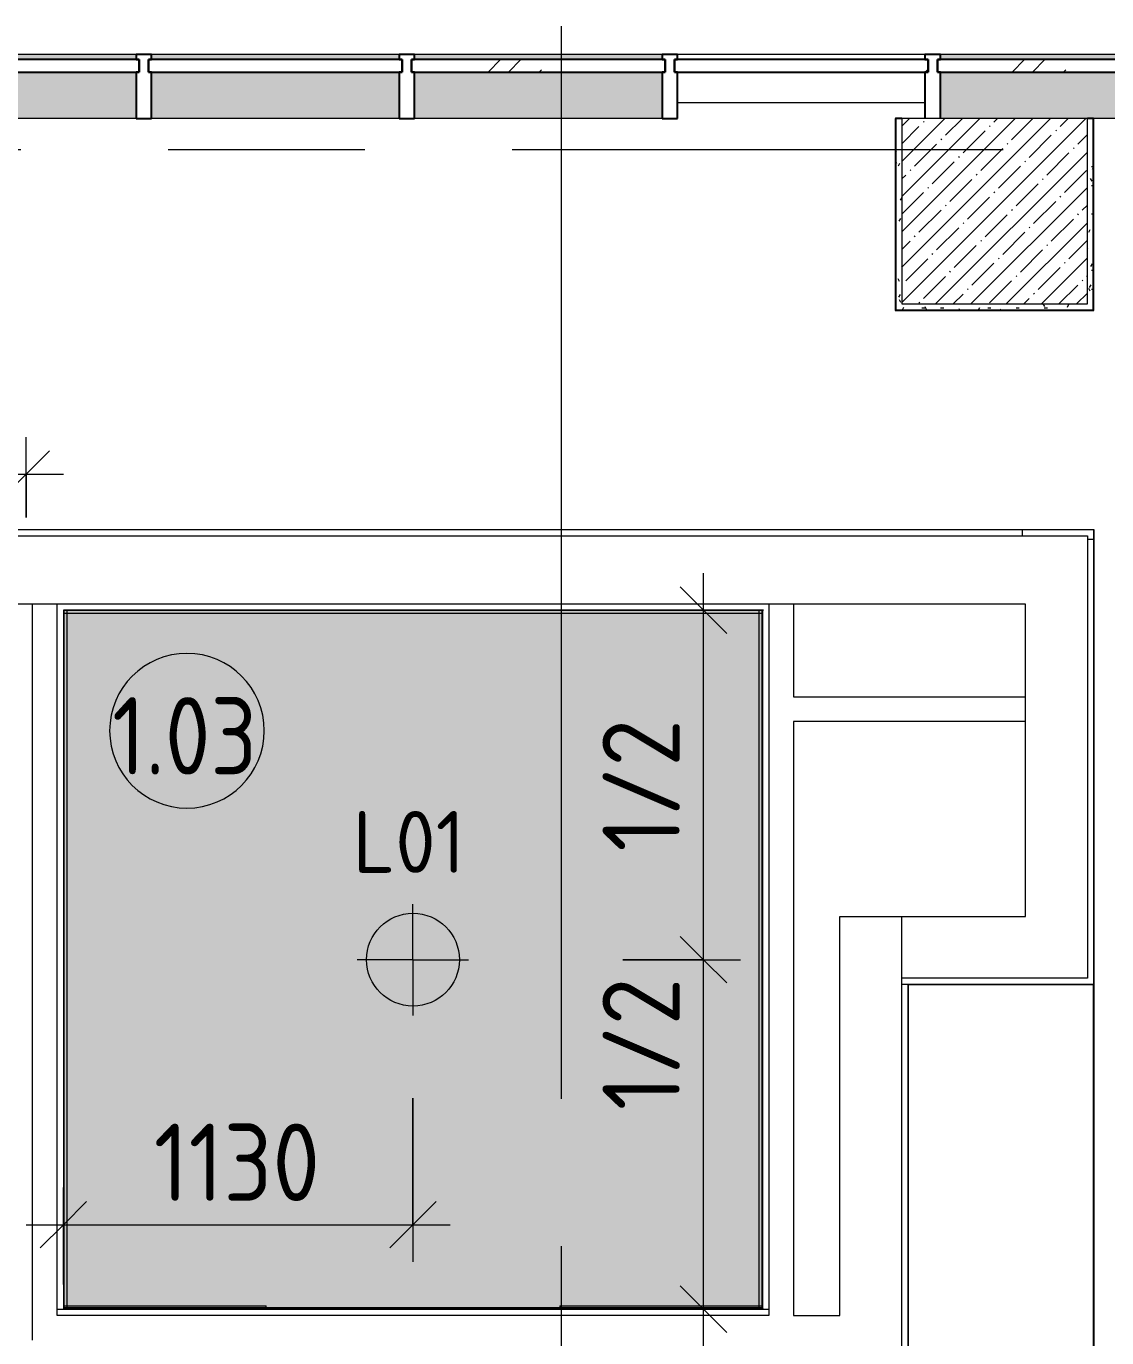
# Model space of a CAD drawing. Header units: millimetres. Extents: x -3377 to 186574, y -8553 to 29000.
# Drawn here: x 6280 to 9773, y 23158 to 27398 of the extents above; entities that cross this region are included whole.
import ezdxf

# ---------------------------------------------------------------- set-up
doc = ezdxf.new("R2010")
doc.units = ezdxf.units.MM
doc.linetypes.add('Осевая', pattern=[3175, 635, -476.25, 1587.5, -476.25])
for name, color, linetype, lineweight in [('A-ANNO-DIMS', 7, 'Continuous', 9), ('A-ANNO-DIMS-100', 7, 'Continuous', 9), ('A-AREA-IDEN', 7, 'Continuous', 9), ('A-CLNG-PATT', 7, 'Continuous', 9), ('A-GLAZ-CURT', 7, 'Continuous', 9), ('A-GLAZ-CURT-1', 7, 'Continuous', 25), ('A-GLAZ-CWMG', 7, 'Continuous', 9), ('A-GLAZ-CWMG-1', 7, 'Continuous', 25), ('E-LITE-EQPM-IDEN', 7, 'Continuous', 9), ('I-WALL', 7, 'Continuous', 9), ('S-COLS', 7, 'Continuous', 9), ('Оси', 7, 'Continuous', 9), ('Оси-2', 7, 'Осевая', 9)]:
    doc.layers.add(name, color=color, linetype=linetype, lineweight=lineweight)
for name, color, linetype, lineweight, true_color in [('A-ANNO-NOTE', 1, 'Continuous', 9, 0xff0000), ('A-CLNG-1', 7, 'Continuous', 9, 0xc0c0c0), ('A-WALL-2', 7, 'Continuous', 25, 0x3c3c3c), ('A-WALL-FNSH-2', 7, 'Continuous', 13, 0x3c3c3c)]:
    doc.layers.add(name, color=color, linetype=linetype, lineweight=lineweight, true_color=true_color)
doc.layers.add('A-CLNG-PATT-1', color=7, linetype='Continuous', lineweight=9, transparency=1)
doc.styles.add('GOST Common', font='GOST_Common.ttf', dxfattribs={"width": 0.9, "height": 250})
doc.styles.add('GOST Common_1', font='GOST_Common.ttf', dxfattribs={"height": 200})
doc.styles.add('ISOCPEUR', font='isocpeur.ttf', dxfattribs={"width": 0.9, "height": 250})
doc.dimstyles.new('ISO-2_5_0_9К_БОЛЬШОЙ', dxfattribs={"dimscale": 304.8, "dimtxt": 248.995294, "dimasz": 0.492126, "dimexe": 0.393701, "dimexo": 0.984252, "dimgap": 0, "dimtad": 1, "dimdec": 0, "dimrnd": 10, "dimzin": 0, "dimdsep": 46, "dimtxsty": 'ISOCPEUR', "dimblk1": 'OBLIQUE', "dimblk2": 'OBLIQUE', "dimsah": 1, "dimcen": 0.09, "dimdle": 0.393701, "dimazin": 0, "dimtfac": 1, "dimtdec": 4, "dimtix": 1, "dimtmove": 0, "dimatfit": 3, "dimfxl": 1, "dimtvp": 1, "dimtolj": 1, "dimtzin": 0, "dimarcsym": 2})
doc.dimstyles.new('ISO-2_5_0_9К_БОЛЬШОЙ_1', dxfattribs={"dimscale": 304.8, "dimtxt": 248.995294, "dimasz": 0.492126, "dimexe": 0.393701, "dimexo": 0.984252, "dimgap": 0, "dimtad": 1, "dimdec": 0, "dimrnd": 10, "dimzin": 0, "dimdsep": 46, "dimtxsty": 'ISOCPEUR', "dimblk1": 'OBLIQUE', "dimblk2": 'OBLIQUE', "dimsah": 1, "dimcen": 0.09, "dimdle": 0.393701, "dimazin": 0, "dimtfac": 1, "dimtdec": 4, "dimtix": 1, "dimtmove": 2, "dimatfit": 3, "dimfxl": 1, "dimtvp": 1, "dimtolj": 1, "dimtzin": 0, "dimarcsym": 2})
pattern_1 = [(0, (0, 0), (121.92, 30.48), [10.058, -81.382, 10.058, -81.382, -487.68]), (0, (0, 0), (121.92, 30.48), [-182.88, 10.058, -172.822, 10.058, -81.382, -213.36]), (0, (0, 0), (121.92, 30.48), [-457.2, 10.058, -50.902, 10.058, -142.342]), (120, (45.72, 15.24), (-87.356454, 90.345817), [10.058, -81.382, 10.058, -81.382, -487.68]), (120, (45.72, 15.24), (-87.356454, 90.345817), [-182.88, 10.058, -172.822, 10.058, -81.382, -213.36]), (120, (45.72, 15.24), (-87.356454, 90.345817), [-457.2, 10.058, -50.902, 10.058, -142.342]), (240, (60.96, 76.2), (-34.563546, -120.825817), [10.058, -81.382, 10.058, -81.382, -487.68]), (240, (60.96, 76.2), (-34.563546, -120.825817), [-182.88, 10.058, -172.822, 10.058, -81.382, -213.36]), (240, (60.96, 76.2), (-34.563546, -120.825817), [-457.2, 10.058, -50.902, 10.058, -142.342])]

# ---------------------------------------------------------------- blocks, each defined once
blk = doc.blocks.new('Системная панель - Стекло - 40мм-22856067-План расстановки осветительного оборудования 1 этажа в осях 1-12')
at = {"layer": 'A-GLAZ-CURT'}
h = blk.add_hatch(dxfattribs=at)
h.set_pattern_fill('FP_17', color=256, style=0, pattern_type=2)
h.set_pattern_definition([(45, (-8885, -27190), (-282.8427, 282.8427), [200, -600]), (45, (-9085, -27290), (-282.8427, 282.8427), [600, -200]), (45, (-8685, -27390), (-282.8427, 282.8427), [200, -600])])
h.paths.add_polyline_path([(-125, -40), (410, -40), (410, 0), (-410, 0), (-410, -40), (-400, -40)])
at = {"layer": 'A-GLAZ-CURT-1'}
for p, q in [((410, 0), (-410, 0)), ((-410, 0), (-410, -40)), ((410, -40), (410, 0)), ((-410, -40), (410, -40))]:
    blk.add_line(p, q, dxfattribs=at)
blk = doc.blocks.new('Прямоугольный импост - Импост структурный с накладкой - 160мм-20149069-План расстановки осветительного оборудования 1 этажа в осях 1-12')
at = {"layer": 'A-GLAZ-CWMG'}
for p, q in [((9185, 27307), (8385, 27307)), ((9185, 27150), (8385, 27150))]:
    blk.add_line(p, q, dxfattribs=at)
blk = doc.blocks.new('Прямоугольный импост - Импост структурный с накладкой - 190мм-22856064-План расстановки осветительного оборудования 1 этажа в осях 1-12')
at = {"layer": 'A-GLAZ-CWMG-1'}
for p, q in [((-25, 40), (-25, 190)), ((-25, 190), (25, 190)), ((25, 190), (25, 40)), ((-15, 40), (-25, 40)), ((-25, -17), (-25, 0)), ((-25, 0), (-15, 0)), ((-15, 0), (-15, 40)), ((15, 40), (15, 0)), ((25, 40), (15, 40)), ((15, 0), (25, 0)), ((25, 0), (25, -17)), ((25, -17), (-25, -17))]:
    blk.add_line(p, q, dxfattribs=at)
blk = doc.blocks.new('Системная панель - Стекло - 40мм-V18-План расстановки осветительного оборудования 1 этажа в осях 1-12')
at = {"layer": 'A-GLAZ-CURT'}
h = blk.add_hatch(dxfattribs=at)
h.set_pattern_fill('FP_30', color=256, style=0, pattern_type=2)
h.set_pattern_definition([(45, (-9735, -27190), (-282.8427, 282.8427), [200, -600]), (45, (-9935, -27290), (-282.8427, 282.8427), [600, -200]), (45, (-9535, -27390), (-282.8427, 282.8427), [200, -600])])
h.paths.add_polyline_path([(75, -40), (410, -40), (410, 0), (-410, 0), (-410, -40), (-125, -40)])
at = {"layer": 'A-GLAZ-CURT-1'}
for p, q in [((410, 0), (-410, 0)), ((-410, 0), (-410, -40)), ((410, -40), (410, 0)), ((-410, -40), (410, -40))]:
    blk.add_line(p, q, dxfattribs=at)
blk = doc.blocks.new('Прямоугольный импост - Импост структурный с накладкой - 190мм-23186023-План расстановки осветительного оборудования 1 этажа в осях 1-12')
at = {"layer": 'A-GLAZ-CWMG'}
for points in [[(9710, 27290), (10035, 27290), (10035, 27307), (9235, 27307), (9235, 27290), (9510, 27290)], [(9710, 27100), (10035, 27100), (10035, 27250), (9235, 27250), (9235, 27100), (9510, 27100)]]:
    blk.add_hatch(color=256, dxfattribs=at).paths.add_polyline_path(points)
for p, q in [((10035, 27307), (9235, 27307)), ((10035, 27100), (9730, 27100))]:
    blk.add_line(p, q, dxfattribs=at)
blk = doc.blocks.new('Прямоугольный импост - Импост структурный с накладкой - 190мм-V19-План расстановки осветительного оборудования 1 этажа в осях 1-12')
at = {"layer": 'A-GLAZ-CWMG-1'}
for p, q in [((-25, 40), (-25, 190)), ((25, 190), (25, 40)), ((-15, 40), (-25, 40)), ((-25, -17), (-25, 0)), ((-25, 0), (-15, 0)), ((-15, 0), (-15, 40)), ((15, 40), (15, 0)), ((25, 40), (15, 40)), ((15, 0), (25, 0)), ((25, 0), (25, -17)), ((25, -17), (-25, -17))]:
    blk.add_line(p, q, dxfattribs=at)
blk = doc.blocks.new('Системная панель - Стекло - 40мм-V20-План расстановки осветительного оборудования 1 этажа в осях 1-12')
at = {"layer": 'A-GLAZ-CURT'}
h = blk.add_hatch(dxfattribs=at)
h.set_pattern_fill('FP_31', color=256, style=0, pattern_type=2)
h.set_pattern_definition([(45, (-8035, -27190), (-282.8427, 282.8427), [200, -600]), (45, (-8235, -27290), (-282.8427, 282.8427), [600, -200]), (45, (-7835, -27390), (-282.8427, 282.8427), [200, -600])])
h.paths.add_polyline_path([(400, -40), (410, -40), (410, 0), (-410, 0), (-410, -40), (-273.6, -40)])
at = {"layer": 'A-GLAZ-CURT-1'}
for p, q in [((410, 0), (-410, 0)), ((-410, 0), (-410, -40)), ((410, -40), (410, 0)), ((-410, -40), (410, -40))]:
    blk.add_line(p, q, dxfattribs=at)
blk = doc.blocks.new('Прямоугольный импост - Импост структурный с накладкой - 190мм-V21-План расстановки осветительного оборудования 1 этажа в осях 1-12')
at = {"layer": 'A-GLAZ-CWMG'}
for points in [[(7661.4, 27290), (8335, 27290), (8335, 27307), (7535, 27307), (7535, 27290)], [(8335, 27100), (8335, 27250), (7535, 27250), (7535, 27100), (7661.4, 27100)]]:
    blk.add_hatch(color=256, dxfattribs=at).paths.add_polyline_path(points)
for p, q in [((8335, 27307), (7535, 27307)), ((8335, 27100), (7535, 27100))]:
    blk.add_line(p, q, dxfattribs=at)
blk = doc.blocks.new('Системная панель - Стекло - 40мм-V30-План расстановки осветительного оборудования 1 этажа в осях 1-12')
at = {"layer": 'A-GLAZ-CURT'}
h = blk.add_hatch(dxfattribs=at)
h.set_pattern_fill('FP_43', color=256, style=0, pattern_type=2)
h.set_pattern_definition([(45, (-7185, -27190), (-282.8427, 282.8427), [200, -600]), (45, (-7385, -27290), (-282.8427, 282.8427), [600, -200]), (45, (-6985, -27390), (-282.8427, 282.8427), [200, -600])])
h.paths.add_polyline_path([(400, -40), (410, -40), (410, 0), (-410, 0), (-410, -40), (-400, -40)])
at = {"layer": 'A-GLAZ-CURT-1'}
for p, q in [((410, 0), (-410, 0)), ((-410, 0), (-410, -40)), ((410, -40), (410, 0)), ((-410, -40), (410, -40))]:
    blk.add_line(p, q, dxfattribs=at)
blk = doc.blocks.new('Системная панель - Стекло - 40мм-V33-План расстановки осветительного оборудования 1 этажа в осях 1-12')
at = {"layer": 'A-GLAZ-CURT'}
h = blk.add_hatch(dxfattribs=at)
h.set_pattern_fill('FP_47', color=256, style=0, pattern_type=2)
h.set_pattern_definition([(45, (-6335, -27190), (-282.8427, 282.8427), [200, -600]), (45, (-6535, -27290), (-282.8427, 282.8427), [600, -200]), (45, (-6135, -27390), (-282.8427, 282.8427), [200, -600])])
h.paths.add_polyline_path([(29, -40), (410, -40), (410, 0), (-410, 0), (-410, -40), (-400, -40)])
at = {"layer": 'A-GLAZ-CURT-1'}
for p, q in [((410, 0), (-410, 0)), ((-410, 0), (-410, -40)), ((410, -40), (410, 0)), ((-410, -40), (410, -40))]:
    blk.add_line(p, q, dxfattribs=at)
blk = doc.blocks.new('BSC_Колонна _Прямоугольная - 600х600-V35-План расстановки осветительного оборудования 1 этажа в осях 1-12')
at = {"layer": 'S-COLS'}
h = blk.add_hatch(dxfattribs=at)
h.set_pattern_fill('FP_51', color=256, style=0, pattern_type=2)
h.set_pattern_definition([(45, (-9410, -26800), (-57.02463, 57.02463), []), (45, (-9352.975, -26800), (-57.02463, 57.02463), [100.806, -20.161, 3.353, -16.808])])
h.paths.add_polyline_path([(100, -300), (300, -300), (300, 300), (-300, 300), (-300, -300)])
for p, q in [((300, 300), (-300, 300)), ((-300, 300), (-300, -300)), ((300, -300), (300, 300)), ((-300, -300), (300, -300))]:
    blk.add_line(p, q, dxfattribs=at)
blk = doc.blocks.new('DIMBLOCK55-План расстановки осветительного оборудования 1 этажа в осях 1-12')
at = {"layer": 'A-ANNO-DIMS-100', "lineweight": 20}
for p, q in [((8469.2, 24380), (8394.2, 24455)), ((8469.2, 24380), (8544.2, 24305)), ((8469.2, 23250), (8394.2, 23325)), ((8469.2, 23250), (8544.2, 23175))]:
    blk.add_line(p, q, dxfattribs=at)
at = {"layer": 'A-ANNO-DIMS-100'}
for p, q in [((8208.3, 24380), (8589.2, 24380)), ((8469.2, 24380), (8208.3, 24380)), ((8469.2, 23130), (8469.2, 24380)), ((8663.1, 23250), (8349.2, 23250)), ((8469.2, 23250), (8663.1, 23250))]:
    blk.add_line(p, q, dxfattribs=at)
at = {"layer": 'A-ANNO-DIMS-100', "color": 0, "insert": (8142.6, 23893.2), "char_height": 250, "width": 517.144, "attachment_point": 1, "rotation": 90, "line_spacing_factor": 1.149209, "style": 'ISOCPEUR'}
blk.add_mtext('1/2', dxfattribs=at)
blk = doc.blocks.new('_Oblique')
at = {"color": 0, "linetype": 'ByBlock', "lineweight": -2}
blk.add_line((-0.5, -0.5), (0.5, 0.5), dxfattribs=at)
blk = doc.blocks.new('DIMBLOCK56-План расстановки осветительного оборудования 1 этажа в осях 1-12')
at = {"layer": 'A-ANNO-DIMS-100'}
for p, q in [((8469.2, 24380), (8469.2, 25630)), ((8663.1, 25510), (8349.2, 25510)), ((8469.2, 25510), (8663.1, 25510)), ((8208.3, 24380), (8589.2, 24380)), ((8469.2, 24380), (8208.3, 24380))]:
    blk.add_line(p, q, dxfattribs=at)
at = {"layer": 'A-ANNO-DIMS-100', "lineweight": 20}
for p, q in [((8469.2, 25510), (8394.2, 25585)), ((8469.2, 25510), (8544.2, 25435)), ((8469.2, 24380), (8394.2, 24455)), ((8469.2, 24380), (8544.2, 24305))]:
    blk.add_line(p, q, dxfattribs=at)
at = {"layer": 'A-ANNO-DIMS-100', "color": 0, "insert": (8142.6, 24729.5), "char_height": 250, "width": 517.144, "attachment_point": 1, "rotation": 90, "line_spacing_factor": 1.149209, "style": 'ISOCPEUR'}
blk.add_mtext('1/2', dxfattribs=at)
blk = doc.blocks.new('DIMBLOCK57-План расстановки осветительного оборудования 1 этажа в осях 1-12')
at = {"layer": 'A-ANNO-DIMS-100'}
for p, q in [((7530, 23932.5), (7530, 23403.2)), ((7530, 23523.2), (7530, 23932.5)), ((6400, 23329.3), (6400, 23643.2)), ((6280, 23523.2), (7650, 23523.2)), ((6400, 23523.2), (6400, 23329.3))]:
    blk.add_line(p, q, dxfattribs=at)
at = {"layer": 'A-ANNO-DIMS-100', "lineweight": 20}
for p, q in [((6400, 23523.2), (6475, 23598.2)), ((7530, 23523.2), (7605, 23598.2)), ((6400, 23523.2), (6325, 23448.2)), ((7530, 23523.2), (7455, 23448.2))]:
    blk.add_line(p, q, dxfattribs=at)
at = {"layer": 'A-ANNO-DIMS-100', "color": 0, "insert": (6692.1, 23849.9), "char_height": 250, "width": 655.049, "attachment_point": 1, "line_spacing_factor": 1.149209, "style": 'ISOCPEUR'}
blk.add_mtext('1130', dxfattribs=at)
blk = doc.blocks.new('Марка_Помещения - Номер-25198446-План расстановки осветительного оборудования 1 этажа в осях 1-12')
at = {"layer": 'A-AREA-IDEN'}
for start, end in [(360, 180), (180, 360)]:
    blk.add_arc((0, 0), 2.5, start, end, dxfattribs=at)
blk = doc.blocks.new('DIMBLOCK81-План расстановки осветительного оборудования 1 этажа в осях 1-12')
at = {"layer": 'A-ANNO-DIMS-100'}
for p, q in [((5170.6, 25219.5), (5170.6, 26069.9)), ((6280, 25810), (6280, 26069.9)), ((5170.6, 25949.9), (6400, 25949.9)), ((5170.6, 25949.9), (5170.6, 25219.5)), ((6280, 25949.9), (6280, 25810))]:
    blk.add_line(p, q, dxfattribs=at)
at = {"layer": 'A-ANNO-DIMS-100', "lineweight": 20}
for p, q in [((5170.6, 25949.9), (5245.6, 26024.9)), ((6280, 25949.9), (6355, 26024.9)), ((5170.6, 25949.9), (5095.6, 25874.9)), ((6280, 25949.9), (6205, 25874.9))]:
    blk.add_line(p, q, dxfattribs=at)
at = {"layer": 'A-ANNO-DIMS-100', "color": 0, "insert": (5509.8, 26276.5), "char_height": 250, "width": 517.144, "attachment_point": 1, "line_spacing_factor": 1.149209, "style": 'ISOCPEUR'}
blk.add_mtext('1/2', dxfattribs=at)

msp = doc.modelspace()

# ---------------------------------------------------------------- hatches: boundary and pattern name
at = {"layer": 'A-CLNG-PATT'}
h = msp.add_hatch(dxfattribs=at)
h.set_pattern_fill('FP_91', color=256, style=0, pattern_type=2)
h.set_pattern_definition([(180, (7530, 24380), (-1e-14, -100), []), (270, (7530, 24380), (100, 6e-15), [])])
h.paths.add_polyline_path([(6400, 23250), (8660, 23250), (8660, 23255.5), (6401, 23255.5), (6401, 25509), (6400, 25510), (6400, 23312.9)])
at = {"layer": 'A-CLNG-PATT-1'}
msp.add_hatch(color=256, dxfattribs=at).paths.add_polyline_path([(8660, 23255.5), (8660, 25509), (6401, 25509), (6401, 23255.5), (8649, 23255.5)])
at = {"layer": 'I-WALL'}
h = msp.add_hatch(dxfattribs=at)
h.set_pattern_fill('FP_85', color=256, style=0, pattern_type=2)
h.set_pattern_definition(pattern_1)
h.paths.add_polyline_path([(9090, 26480), (9110, 26480), (9110, 27100), (9090, 27100), (9090, 26500)])
h = msp.add_hatch(dxfattribs=at)
h.set_pattern_fill('FP_85', color=256, style=0, pattern_type=2)
h.set_pattern_definition(pattern_1)
h.paths.add_polyline_path([(9730, 26500), (9730, 27100), (9710, 27100), (9710, 26500)])
h = msp.add_hatch(dxfattribs=at)
h.set_pattern_fill('FP_85', color=256, style=0, pattern_type=2)
h.set_pattern_definition(pattern_1)
h.paths.add_polyline_path([(9110, 26480), (9730, 26480), (9730, 26500), (9110, 26500)])

# ---------------------------------------------------------------- linework, layer by layer
at = {"layer": 'A-ANNO-NOTE'}
for q in [(7530, 24560), (7350, 24380), (7530, 24200), (7710, 24380)]:
    msp.add_line((7530, 24380), q, dxfattribs=at)
msp.add_circle((7530, 24380), 150, dxfattribs=at)
at = {"layer": 'A-CLNG-1'}
for p, q in [((8660, 25509), (6401, 25509)), ((6401, 25509), (6401, 23255.5)), ((8660, 25509), (8660, 23250)), ((6401, 23255.5), (8660, 23255.5))]:
    msp.add_line(p, q, dxfattribs=at)
at = {"layer": 'A-WALL-2'}
for p, q in [((9090, 27100), (9090, 26480)), ((9110, 27100), (9090, 27100)), ((9730, 27100), (9710, 27100)), ((9730, 26480), (9730, 27100)), ((9090, 26480), (9730, 26480))]:
    msp.add_line(p, q, dxfattribs=at)
at = {"layer": 'A-WALL-FNSH-2'}
for p, q in [((9089, 27100), (9089, 26479)), ((9090, 27100), (9089, 27100)), ((9731, 27099.5), (9730, 27099.5)), ((9731, 26478.5), (9731, 27099.5)), ((9089, 26479), (9710.5, 26479)), ((9090, 26479), (9090, 26480)), ((9710.5, 26479), (9710.5, 26480)), ((9730, 26480), (9730, 26478.5)), ((9730, 26478.5), (9731, 26478.5))]:
    msp.add_line(p, q, dxfattribs=at)
at = {"layer": 'I-WALL'}
for p, q in [((9730, 27100), (9731, 27100)), ((9731, 27100), (9731, 27099.5)), ((9731, 26479), (9710.5, 26479)), ((4061.1, 25771), (9731, 25771)), ((9731, 25770), (4061.1, 25770)), ((4061.1, 25750), (9710, 25750)), ((9500, 25750), (9500, 25770)), ((9710, 25750), (9710, 24320)), ((9730, 25770.5), (9731, 25770.5)), ((9730, 25770.5), (9730, 24300)), ((9731, 25771), (9731, 20749)), ((9730, 25739), (9710, 25739)), ((9510, 25530), (4061.1, 25530)), ((6300, 23150), (6300, 25530)), ((6380, 23230), (6380, 25530)), ((8680, 25530), (8680, 23230)), ((8760, 25530), (8760, 25230)), ((9510, 24520), (9510, 25530)), ((8649, 25510), (6400, 25510)), ((6400, 25510), (6400, 25499)), ((6400, 25499), (6400, 23250)), ((8660, 25499), (6401, 25499)), ((6411, 25509), (6411, 23250)), ((8660, 25510), (8649, 25510)), ((8649, 23250), (8649, 25509)), ((8659, 23251), (8659, 25509)), ((8660, 25510), (8660, 25509)), ((8760, 25230), (9510, 25230)), ((8760, 25150), (8760, 23230)), ((9510, 25150), (8760, 25150)), ((8910, 23230), (8910, 24520)), ((8910, 24520), (9510, 24520)), ((9110, 22200), (9110, 24520)), ((9710, 24320), (9110, 24320)), ((9730, 24300), (9110, 24300)), ((9130, 24300), (9130, 22200)), ((9731, 24299), (9130, 24299)), ((9131, 24300), (9131, 22210)), ((9730, 22221), (9730, 24299)), ((6380, 23250), (8680, 23250)), ((6401, 23261), (7055, 23261)), ((6401, 23255.5), (6401, 23251)), ((6401, 23251), (8659, 23251)), ((7055, 23250), (7055, 23261)), ((8005, 23261), (8660, 23261)), ((8005, 23261), (8005, 23250)), ((8680, 23230), (6380, 23230)), ((8760, 23230), (8910, 23230))]:
    msp.add_line(p, q, dxfattribs=at)
at = {"layer": 'Оси'}
msp.add_line((8010, 24898.1), (8010, 27398.1), dxfattribs=at)
at = {"layer": 'Оси-2'}
for p, q in [((389, 27000), (31290.5, 27000)), ((8010, 593.7), (8010, 24898.1))]:
    msp.add_line(p, q, dxfattribs=at)

# ---------------------------------------------------------------- block references
at = {"layer": 'A-AREA-IDEN', "xscale": 99.99999999999993, "yscale": 99.99999999999993, "zscale": 99.99999999999993}
msp.add_blockref('Марка_Помещения - Номер-25198446-План расстановки осветительного оборудования 1 этажа в осях 1-12', (6799.5, 25120.2), dxfattribs=at)
at = {"layer": 'A-GLAZ-CURT'}
for name, p in [('Системная панель - Стекло - 40мм-V33-План расстановки осветительного оборудования 1 этажа в осях 1-12', (6235, 27290)), ('Системная панель - Стекло - 40мм-V30-План расстановки осветительного оборудования 1 этажа в осях 1-12', (7085, 27290)), ('Системная панель - Стекло - 40мм-V20-План расстановки осветительного оборудования 1 этажа в осях 1-12', (7935, 27290)), ('Системная панель - Стекло - 40мм-22856067-План расстановки осветительного оборудования 1 этажа в осях 1-12', (8785, 27290)), ('Системная панель - Стекло - 40мм-V18-План расстановки осветительного оборудования 1 этажа в осях 1-12', (9635, 27290))]:
    msp.add_blockref(name, p, dxfattribs=at)
at = {"layer": 'A-GLAZ-CWMG'}
for name, p in [('Прямоугольный импост - Импост структурный с накладкой - 190мм-V21-План расстановки осветительного оборудования 1 этажа в осях 1-12', (-1700, 0)), ('Прямоугольный импост - Импост структурный с накладкой - 190мм-V21-План расстановки осветительного оборудования 1 этажа в осях 1-12', (-850, 0)), ('Прямоугольный импост - Импост структурный с накладкой - 190мм-V21-План расстановки осветительного оборудования 1 этажа в осях 1-12', (0, 0)), ('Прямоугольный импост - Импост структурный с накладкой - 160мм-20149069-План расстановки осветительного оборудования 1 этажа в осях 1-12', (0, 0)), ('Прямоугольный импост - Импост структурный с накладкой - 190мм-23186023-План расстановки осветительного оборудования 1 этажа в осях 1-12', (0, 0))]:
    msp.add_blockref(name, p, dxfattribs=at)
at = {"layer": 'A-GLAZ-CWMG', "extrusion": (0, 0, -1), "rotation": 180}
for name, p in [('Прямоугольный импост - Импост структурный с накладкой - 190мм-22856064-План расстановки осветительного оборудования 1 этажа в осях 1-12', (-6660, 27290)), ('Прямоугольный импост - Импост структурный с накладкой - 190мм-22856064-План расстановки осветительного оборудования 1 этажа в осях 1-12', (-7510, 27290)), ('Прямоугольный импост - Импост структурный с накладкой - 190мм-22856064-План расстановки осветительного оборудования 1 этажа в осях 1-12', (-8360, 27290)), ('Прямоугольный импост - Импост структурный с накладкой - 190мм-V19-План расстановки осветительного оборудования 1 этажа в осях 1-12', (-9210, 27290))]:
    msp.add_blockref(name, p, dxfattribs=at)
at = {"layer": 'S-COLS'}
msp.add_blockref('BSC_Колонна _Прямоугольная - 600х600-V35-План расстановки осветительного оборудования 1 этажа в осях 1-12', (9410, 26800), dxfattribs=at)

# ---------------------------------------------------------------- texts
at = {"layer": 'A-AREA-IDEN', "insert": (6557.6, 25228.8), "char_height": 250, "width": 606.076, "attachment_point": 1, "style": 'GOST Common'}
msp.add_mtext('1.03', dxfattribs=at)
at = {"layer": 'E-LITE-EQPM-IDEN', "insert": (7335.4, 24860.8), "char_height": 200, "width": 472.996, "attachment_point": 1, "style": 'GOST Common_1'}
msp.add_mtext('L01', dxfattribs=at)

# ---------------------------------------------------------------- dimensions: what is measured, and where the dimension line sits
at = {"layer": 'A-ANNO-DIMS'}
dim = msp.add_linear_dim(base=(6280, 25949.9), p1=(5170.6, 24919.5), p2=(6280, 25510), text='1/2', dimstyle='ISO-2_5_0_9К_БОЛЬШОЙ', override={"dimpost": '<>', "dimfxl": 1256.800281}, dxfattribs=at)
dim.commit()
dim.dimension.update_dxf_attribs({"geometry": 'DIMBLOCK81-План расстановки осветительного оборудования 1 этажа в осях 1-12', "text_midpoint": (5725.3, 26074.9)})
dim = msp.add_linear_dim(base=(8469.2, 25510), p1=(7908.3, 24380), p2=(8363.1, 25510), angle=90, text='1/2', dimstyle='ISO-2_5_0_9К_БОЛЬШОЙ', override={"dimpost": '<>', "dimfxl": 1218.107963}, dxfattribs=at)
dim.commit()
dim.dimension.update_dxf_attribs({"geometry": 'DIMBLOCK56-План расстановки осветительного оборудования 1 этажа в осях 1-12', "text_midpoint": (8344.2, 24945)})
dim = msp.add_linear_dim(base=(8469.2, 24380), p1=(8363.1, 23250), p2=(7908.3, 24380), angle=90, text='1/2', dimstyle='ISO-2_5_0_9К_БОЛЬШОЙ_1', override={"dimpost": '<>', "dimfxl": 1218.107963}, dxfattribs=at)
dim.commit()
dim.dimension.update_dxf_attribs({"geometry": 'DIMBLOCK55-План расстановки осветительного оборудования 1 этажа в осях 1-12', "text_midpoint": (8309.3, 24151.7), "dimtype": 160, "text_rotation": 90})
dim = msp.add_linear_dim(base=(7530, 23523.2), p1=(6400, 23629.3), p2=(7530, 24232.5), dimstyle='ISO-2_5_0_9К_БОЛЬШОЙ', override={"dimpost": '<>', "dimfxl": 1280.915889}, dxfattribs=at)
dim.commit()
dim.dimension.update_dxf_attribs({"geometry": 'DIMBLOCK57-План расстановки осветительного оборудования 1 этажа в осях 1-12', "text_midpoint": (6965, 23648.2)})

doc.saveas('drawing.dxf')
